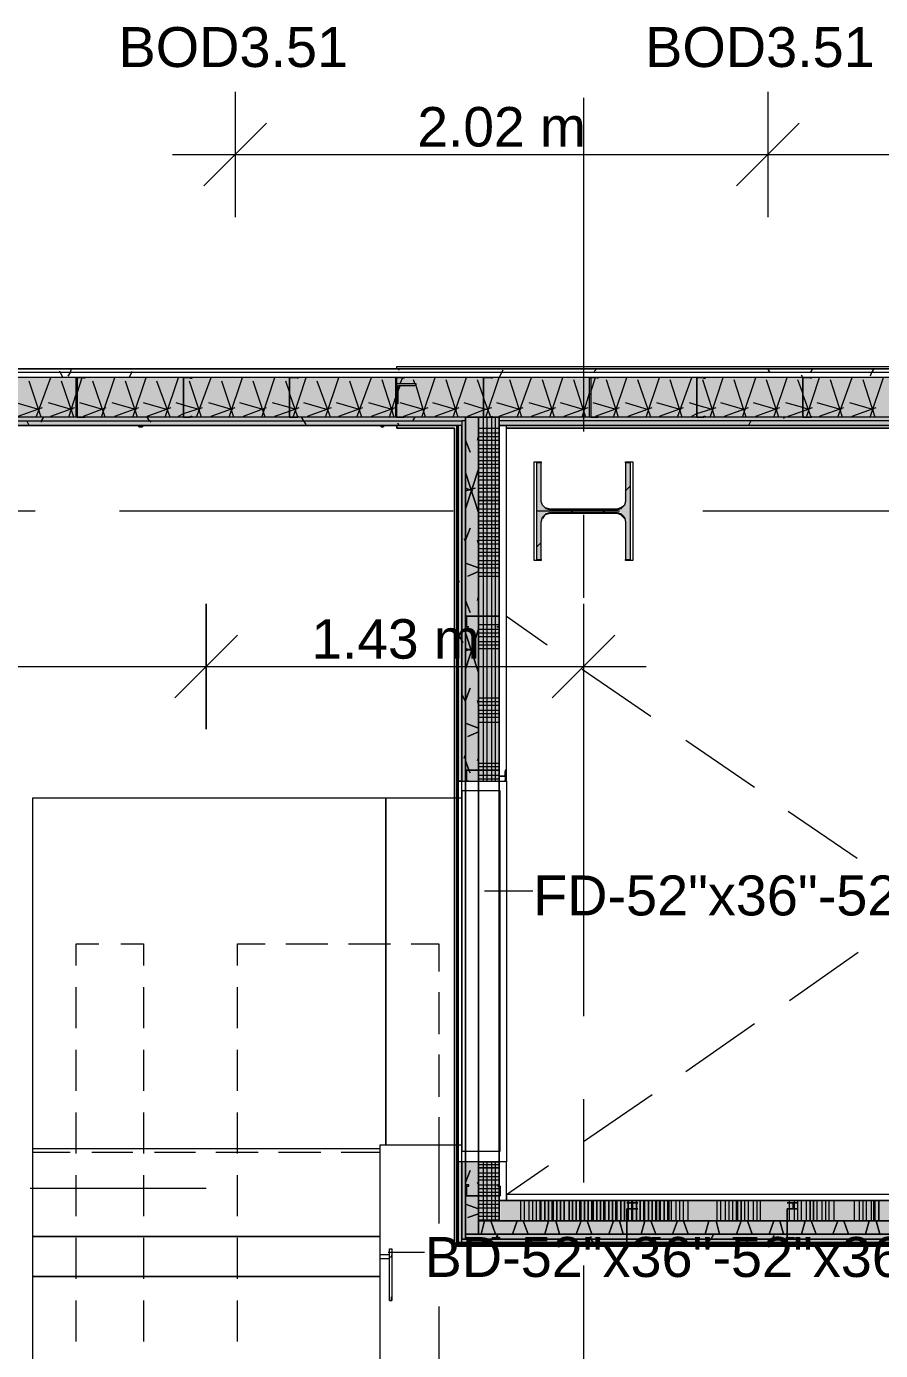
# Model space of a CAD drawing. Header units: metres. Extents: x -2 to 237, y -8 to 52.
# Drawn here: x 21.63 to 24.88, y 29.83 to 34.87 of the extents above; entities that cross this region are included whole.
import ezdxf

# ---------------------------------------------------------------- set-up
doc = ezdxf.new("R2010")
doc.units = ezdxf.units.M
doc.layers.add('HVAC - Ductos', color=5, linetype='Continuous', lineweight=0)
doc.layers.add('PDF2_Text', color=7, linetype='Continuous', lineweight=0)
doc.layers.add('PDF2_Geometry', color=7, linetype='Continuous', lineweight=0, true_color=0xaaaaaa)
doc.layers.add('PDF2_Solid Fills', color=7, linetype='Continuous', lineweight=0, true_color=0xffffff)
doc.styles.add('PDF Helvetica', font='')
doc.styles.get('PDF Helvetica').set_extended_font_data('Helvetica')

msp = doc.modelspace()

# ---------------------------------------------------------------- hatches: boundary and pattern name
at = {"layer": 'PDF2_Solid Fills', "lineweight": 0, "transparency": 33554559}
for points in [[(17.1678, 33.5364), (17.1678, 33.3851), (26.8448, 33.3851), (26.8448, 33.5364)], [(23.5932, 33.064), (23.5932, 33.2108), (23.5749, 33.2108), (23.5749, 32.8439), (23.5932, 32.8439), (23.5932, 32.9907), (23.5978, 33.009), (23.6115, 33.0228), (23.8959, 33.0228), (23.9143, 33.0044), (23.9143, 32.8439), (23.9326, 32.8439), (23.9326, 33.2108), (23.9143, 33.2108), (23.9097, 33.0548), (23.8959, 33.0411), (23.8821, 33.0365), (23.6253, 33.0319), (23.6253, 33.0365), (23.6115, 33.0411), (23.6024, 33.0502), (23.5978, 33.0502), (23.5978, 33.064)], [(25.7533, 30.3306), (26.6895, 30.3261), (26.6935, 30.3261), (26.6935, 30.404), (23.4372, 30.404), (23.4372, 30.3261), (23.4471, 30.3261), (25.7487, 30.3306)]]:
    msp.add_hatch(color=256, dxfattribs=at).paths.add_polyline_path(points)
h = msp.add_hatch(color=256, dxfattribs=at)
h.paths.add_polyline_path([(20.713, 33.3713), (20.713, 33.385), (17.3192, 33.385), (17.3192, 33.3713)])
h.paths.add_polyline_path([(23.4372, 33.3713), (26.8449, 33.3713), (26.8449, 33.385), (23.4372, 33.385)])
h.paths.add_polyline_path([(23.3043, 33.3713), (23.3043, 33.385), (20.8415, 33.385), (20.8415, 33.3713)])
h = msp.add_hatch(color=256, dxfattribs=at)
h.paths.add_polyline_path([(20.713, 33.353), (20.713, 33.3713), (17.333, 33.3713), (17.333, 33.353)])
h.paths.add_polyline_path([(23.4372, 33.3713), (23.4372, 33.353), (23.4425, 33.353), (26.3541, 33.3576), (26.8449, 33.3576), (26.8449, 33.3713)])
h.paths.add_polyline_path([(20.8552, 33.3713), (20.8552, 33.353), (23.2905, 33.353), (23.2905, 33.3713)])
h = msp.add_hatch(color=256, dxfattribs=at)
h.paths.add_polyline_path([(23.2905, 32), (23.3043, 32), (23.3043, 33.3713), (23.2905, 33.3713)])
h.paths.add_polyline_path([(23.3043, 30.5508), (23.2905, 30.5508), (23.2905, 30.2573), (23.3043, 30.2573)])
h = msp.add_hatch(color=256, dxfattribs=at)
h.paths.add_polyline_path([(23.2905, 32), (23.3043, 32), (23.3043, 33.3713), (23.2905, 33.3713)])
h.paths.add_polyline_path([(23.3043, 30.5508), (23.2905, 30.5508), (23.2905, 30.2573), (23.3043, 30.2573)])
h = msp.add_hatch(color=256, dxfattribs=at)
h.paths.add_polyline_path([(23.3547, 32), (23.3547, 33.385), (23.3089, 33.385), (23.3089, 32)])
h.paths.add_polyline_path([(23.3547, 30.5508), (23.3043, 30.5508), (23.3043, 30.2756), (23.3547, 30.2756)])
h = msp.add_hatch(color=256, dxfattribs=at)
h.paths.add_polyline_path([(23.3547, 32), (23.3547, 33.385), (23.3043, 33.385), (23.3043, 32)])
h.paths.add_polyline_path([(23.3547, 30.5508), (23.3043, 30.5508), (23.3043, 30.2756), (23.3547, 30.2756)])
h = msp.add_hatch(color=256, dxfattribs=at)
h.paths.add_polyline_path([(23.4327, 32), (23.4327, 33.385), (23.3547, 33.385), (23.3547, 32)])
h.paths.add_polyline_path([(23.4327, 30.5508), (23.3547, 30.5508), (23.3547, 30.326), (23.4327, 30.326)])
h = msp.add_hatch(color=256, dxfattribs=at)
h.paths.add_polyline_path([(23.4327, 32), (23.4327, 33.385), (23.3547, 33.385), (23.3547, 32)])
h.paths.add_polyline_path([(23.4327, 30.5508), (23.3547, 30.5508), (23.3547, 30.326), (23.4327, 30.326)])
h = msp.add_hatch(color=256, dxfattribs=at)
h.paths.add_polyline_path([(23.2767, 32), (23.2905, 32), (23.2905, 33.353), (23.2767, 33.353)])
h.paths.add_polyline_path([(23.2767, 30.2435), (23.2905, 30.2435), (23.2905, 30.5508), (23.2767, 30.5508)])
h = msp.add_hatch(color=256, dxfattribs=at)
h.paths.add_polyline_path([(23.2767, 32), (23.2905, 32), (23.2905, 33.353), (23.2767, 33.353)])
h.paths.add_polyline_path([(23.2767, 30.2435), (23.2905, 30.2435), (23.2905, 30.5508), (23.2767, 30.5508)])
h = msp.add_hatch(color=256, dxfattribs=at)
h.paths.add_polyline_path([(25.7487, 30.2756), (25.7487, 30.326), (23.3547, 30.326), (23.3547, 30.2756)])
h.paths.add_polyline_path([(26.3633, 30.326), (26.3633, 30.2756), (26.744, 30.2756), (26.744, 30.326)])
h.paths.add_polyline_path([(25.7533, 30.326), (25.7533, 30.2756), (26.3587, 30.2756), (26.3587, 30.326)])
h = msp.add_hatch(color=256, dxfattribs=at)
h.paths.add_polyline_path([(25.7487, 30.2756), (25.7487, 30.326), (23.3547, 30.326), (23.3547, 30.2756)])
h.paths.add_polyline_path([(26.3633, 30.326), (26.3633, 30.2756), (26.744, 30.2756), (26.744, 30.326)])
h.paths.add_polyline_path([(25.7533, 30.326), (25.7533, 30.2756), (26.3587, 30.2756), (26.3587, 30.326)])
h = msp.add_hatch(color=256, dxfattribs=at)
h.paths.add_polyline_path([(26.666, 30.2435), (26.666, 30.2572), (23.2905, 30.2572), (23.2905, 30.2435)])
h.paths.add_polyline_path([(26.8174, 30.2435), (26.8174, 30.2572), (26.6706, 30.2572), (26.6706, 30.2435)])
h = msp.add_hatch(color=256, dxfattribs=at)
h.paths.add_polyline_path([(25.7487, 30.2572), (25.7487, 30.2756), (23.3043, 30.2756), (23.3043, 30.2572)])
h.paths.add_polyline_path([(26.8128, 30.2572), (26.8174, 30.2756), (26.8128, 30.2756)])
h.paths.add_polyline_path([(26.6614, 30.2572), (26.6614, 30.2756), (26.3633, 30.2756), (26.3633, 30.2572)])
h.paths.add_polyline_path([(26.3541, 30.2618), (26.3587, 30.2756), (25.7533, 30.2756), (25.7533, 30.2572)])
h = msp.add_hatch(color=256, dxfattribs=at)
h.paths.add_polyline_path([(25.7487, 30.2572), (25.7487, 30.2756), (23.3043, 30.2756), (23.3043, 30.2572)])
h.paths.add_polyline_path([(26.3633, 30.2756), (26.3633, 30.2572), (26.8174, 30.2572), (26.8174, 30.2756)])
h.paths.add_polyline_path([(25.7533, 30.2756), (25.7533, 30.2572), (26.3587, 30.2572), (26.3587, 30.2756)])

# ---------------------------------------------------------------- linework, layer by layer
at = {"layer": 'HVAC - Ductos', "lineweight": 0}
for points in [[(22.4283, 34.6234), (22.4283, 34.3849), (22.4283, 34.1464)], [(24.4554, 34.6234), (24.4554, 34.3849), (24.4554, 34.1464)], [(22.5476, 34.5041), (22.4283, 34.3849), (22.3091, 34.2657)], [(24.5747, 34.5041), (24.4554, 34.3849), (24.3362, 34.2657)], [(22.1898, 34.3849), (24.4554, 34.3849), (26.8357, 34.3849), (30.4589, 34.3849), (33.6968, 34.3849)], [(23.7537, 32.6742), (23.7537, 32.4357), (23.7537, 32.1972)], [(23.8729, 32.5549), (23.7537, 32.4357), (23.6345, 32.3165)], [(19.3509, 32.4357), (22.5567, 32.4357)], [(22.0797, 32.4357), (23.9922, 32.4357)], [(23.3777, 31.5827), (23.5611, 31.5827)], [(21.8229, 31.2983), (21.8229, 31.3809), (21.91, 31.3809)], [(21.9926, 31.3809), (22.0797, 31.3809), (22.0797, 31.2983)], [(22.4375, 31.2983), (22.4375, 31.3809), (22.543, 31.3809)], [(22.6209, 31.3809), (22.7814, 31.3809)], [(22.8594, 31.3809), (23.0199, 31.3809)], [(23.0979, 31.3809), (23.2034, 31.3809), (23.2034, 31.2754)], [(21.8229, 31.0599), (21.8229, 31.2158)], [(22.0797, 31.2158), (22.0797, 31.0599)], [(22.4375, 31.0599), (22.4375, 31.2158)], [(23.2034, 31.1974), (23.2034, 31.0369)], [(21.8229, 30.8214), (21.8229, 30.9773)], [(22.0797, 30.9773), (22.0797, 30.8214)], [(22.4375, 30.8214), (22.4375, 30.9773)], [(23.2034, 30.959), (23.2034, 30.7984)], [(21.8229, 30.5828), (21.8229, 30.7388)], [(22.0797, 30.7388), (22.0797, 30.5828)], [(22.4375, 30.5828), (22.4375, 30.7388)], [(23.2034, 30.7205), (23.2034, 30.615), (23.2034, 30.3169)], [(22.9787, 30.6012), (22.9787, 30.2664), (21.6578, 30.2664), (21.6578, 30.6012)], [(21.6578, 30.5874), (21.8, 30.5874)], [(21.8826, 30.5874), (22.0385, 30.5874)], [(22.121, 30.5874), (22.277, 30.5874)], [(22.3549, 30.5874), (22.5154, 30.5874)], [(22.5934, 30.5874), (22.7539, 30.5874)], [(22.8319, 30.5874), (22.9787, 30.5874)], [(21.8229, 30.3444), (21.8229, 30.5003)], [(22.0797, 30.5003), (22.0797, 30.3444)], [(22.4375, 30.3444), (22.4375, 30.5003)], [(22.3182, 30.4499), (21.6486, 30.4499)], [(21.8229, 30.1059), (21.8229, 30.2618)], [(22.0797, 30.2618), (22.0797, 30.1059)], [(22.4375, 30.1059), (22.4375, 30.2618)], [(23.0107, 30.2068), (23.1484, 30.2068)], [(21.8229, 29.8674), (21.8229, 30.0233)], [(22.0797, 30.0233), (22.0797, 29.8674)], [(22.4375, 29.8674), (22.4375, 30.0233)], [(23.2034, 30.0004), (23.2034, 29.684)]]:
    msp.add_lwpolyline(points, dxfattribs=at)
for points in [[(22.3182, 32.1972), (22.3182, 32.4357), (22.3182, 32.6742), (22.3182, 32.4357)], [(22.4375, 32.5549), (22.3182, 32.4357), (22.199, 32.3165), (22.3182, 32.4357)], [(23.2905, 31.9633), (23.2905, 30.592), (23.4372, 30.592), (23.4372, 31.9633)], [(22.9787, 30.6012), (21.6578, 30.6012), (21.6578, 31.9358), (23.0016, 31.9358), (23.0016, 30.615), (22.9787, 30.615)], [(23.0016, 31.9358), (23.2905, 31.9358), (23.2905, 30.615), (23.0016, 30.615)], [(22.9787, 30.1151), (22.9787, 24.6712), (21.6578, 24.6712), (21.6578, 30.1151)]]:
    msp.add_lwpolyline(points, close=True, dxfattribs=at)
at = {"layer": 'PDF2_Geometry', "lineweight": 0}
for points in [[(23.7537, 34.6004), (23.7537, 33.33)], [(15.1407, 33.463), (17.1312, 33.463), (17.1312, 33.353), (17.1312, 23.5888), (17.1312, 23.3686), (26.8449, 23.3686), (26.955, 23.3686), (26.955, 23.4925), (26.8449, 23.4925), (26.8449, 23.5888), (26.8449, 30.2435), (26.8449, 31.0231), (26.8449, 31.1149), (26.8449, 33.353), (26.8449, 33.5685), (17.1312, 33.5685), (15.1407, 33.5685)], [(26.7348, 33.5685), (26.8449, 33.5685), (17.1357, 33.5685), (17.1312, 33.5685), (17.1266, 33.5777), (17.1266, 33.5685), (17.1266, 33.5777), (21.1121, 33.5777), (21.1121, 33.5685), (23.0429, 33.5685), (26.8449, 33.5685), (29.1334, 33.5685)], [(23.0429, 33.5685), (23.0429, 33.5777), (26.854, 33.5777), (26.854, 33.5685)], [(26.8449, 33.5547), (17.1495, 33.5547), (17.1495, 33.5364), (17.1495, 33.353), (17.1495, 23.5888), (17.1495, 23.4008), (17.1495, 23.387), (26.8449, 23.387), (26.8449, 23.4008), (26.8449, 23.5567), (26.6614, 23.5567), (26.8449, 23.5567), (26.8449, 23.5705), (17.3192, 23.5705), (17.3192, 23.5567), (26.6293, 23.5567), (26.6293, 23.4925), (26.6293, 23.4787), (26.6431, 23.4787), (26.6431, 23.5521)], [(26.8449, 33.5364), (17.1633, 33.5364), (17.1633, 33.385), (17.1633, 33.353), (17.1633, 23.5888), (17.1633, 23.5567), (17.1633, 23.4008), (26.8449, 23.4008), (26.8449, 23.4283), (26.8449, 23.4787), (26.8265, 23.4787), (26.8128, 23.4787), (26.8128, 23.5888), (26.8128, 23.7723), (26.8128, 24.1483), (26.8128, 24.5565), (26.8128, 24.9601), (26.8128, 27.4), (26.8128, 27.8036)], [(25.1388, 30.326), (24.5288, 30.326), (23.9189, 30.326), (23.4602, 30.326), (23.4327, 30.326), (23.3547, 30.326), (23.3547, 30.4223), (23.3547, 30.5508), (23.3043, 30.5508), (23.3043, 32), (23.3043, 33.353), (23.3043, 33.3713), (23.3043, 33.385), (23.3547, 33.385), (23.3043, 33.385), (20.8415, 33.385)], [(20.8552, 33.3713), (23.2905, 33.3713), (23.2905, 33.353), (23.2905, 32), (23.2767, 32), (23.2767, 30.5508), (23.2767, 30.2435), (23.2721, 30.2435), (23.2767, 30.2435), (23.2905, 30.2435), (23.4602, 30.2435), (26.6293, 30.2435), (26.6568, 30.2435), (26.6293, 30.2435), (23.2721, 30.2435), (23.2905, 30.2435), (23.4602, 30.2435)], [(23.3547, 30.5508), (23.3547, 32), (23.3547, 32.0413), (23.3547, 32.6283), (23.3547, 33.353), (23.3547, 33.385), (23.4327, 33.385), (23.4327, 33.3713), (23.4327, 33.353), (23.4602, 33.353), (26.6614, 33.353), (26.6798, 33.353), (26.6935, 33.353), (26.744, 33.353), (26.8219, 33.353), (26.8449, 33.353), (23.4602, 33.353)], [(26.8449, 33.385), (23.4327, 33.385), (23.3547, 33.385)], [(26.8449, 33.3713), (26.8128, 33.3713), (26.6614, 33.3713), (23.4327, 33.3713)], [(23.2905, 30.5508), (23.2767, 30.5508), (23.2767, 32), (23.2767, 33.353), (20.869, 33.353)], [(20.8736, 33.353), (23.2721, 33.353), (23.2721, 32), (23.4602, 32), (23.4602, 33.353), (26.6614, 33.353), (26.6614, 30.4269), (23.4602, 30.4269), (23.4602, 30.5508), (23.2721, 30.5508), (23.2721, 30.2435), (23.4602, 30.2435), (26.6293, 30.2435), (26.6293, 23.5888)], [(23.0429, 33.353), (21.1121, 33.353)], [(22.0751, 33.353), (21.1671, 33.353)], [(22.0614, 33.353), (22.0614, 33.3484), (22.0751, 33.3484), (22.0614, 33.3484), (22.0614, 33.353), (22.0751, 33.353), (22.0751, 33.3484)], [(22.9878, 33.353), (22.0751, 33.353)], [(22.9833, 33.353), (22.9465, 33.353)], [(22.9924, 33.3484), (22.9878, 33.3484), (22.9833, 33.353), (22.9833, 33.3484), (22.9878, 33.3484), (22.9924, 33.3484), (22.9924, 33.353), (22.9924, 33.3484), (22.9878, 33.3484), (22.9833, 33.3484), (22.9833, 33.353)], [(22.9878, 33.3484), (22.9833, 33.353)], [(22.9833, 33.353), (22.9833, 33.3484), (22.9878, 33.3484), (22.9924, 33.3484), (22.9924, 33.353)], [(22.9833, 33.353), (22.9833, 33.3484), (22.9878, 33.3484), (22.9924, 33.3484), (22.9924, 33.353)], [(22.9878, 33.3484), (22.9833, 33.353)], [(22.9878, 33.3484), (22.9833, 33.353)], [(22.9833, 33.353), (22.9878, 33.3484), (22.9924, 33.3484)], [(22.9878, 33.3484), (22.9833, 33.353)], [(22.9833, 33.353), (22.9833, 33.3484), (22.9878, 33.3484), (22.9924, 33.3484), (22.9924, 33.353)], [(22.9878, 33.3484), (22.9833, 33.353)], [(22.9833, 33.353), (22.9833, 33.3484), (22.9878, 33.3484), (22.9924, 33.3484), (22.9924, 33.353)], [(22.9833, 33.353), (22.9833, 33.3484), (22.9878, 33.3484), (22.9924, 33.3484), (22.9924, 33.353)], [(22.9878, 33.3484), (22.9833, 33.353)], [(22.9833, 33.353), (22.9878, 33.3484), (22.9924, 33.3484), (22.9924, 33.353)], [(22.9833, 33.353), (22.9833, 33.3484), (22.9878, 33.3484), (22.9924, 33.3484), (22.9924, 33.353)], [(22.9833, 33.353), (22.9833, 33.3484), (22.9878, 33.3484), (22.9924, 33.3484), (22.9924, 33.353)], [(22.9878, 33.3484), (22.9833, 33.353)], [(22.9878, 33.3484), (22.9833, 33.353)], [(22.9833, 33.353), (22.9833, 33.3484), (22.9878, 33.3484), (22.9924, 33.3484), (22.9924, 33.353)], [(22.9878, 33.3484), (22.9833, 33.353)], [(22.9924, 33.3484), (22.9878, 33.3484)], [(22.9924, 33.3484), (22.9878, 33.3484)], [(22.9924, 33.3484), (22.9878, 33.3484)], [(22.9924, 33.3484), (22.9878, 33.3484)], [(22.9924, 33.3484), (22.9878, 33.3484)], [(22.9924, 33.3484), (22.9878, 33.3484)], [(22.9924, 33.3484), (22.9878, 33.3484)], [(22.9924, 33.3484), (22.9878, 33.3484)], [(22.9924, 33.3484), (22.9878, 33.3484)], [(23.0429, 33.353), (23.2721, 33.353)], [(23.0429, 33.353), (23.0429, 33.3484)], [(23.2721, 33.353), (23.0429, 33.353)], [(23.2721, 33.353), (23.2721, 30.2389)], [(23.2721, 30.2435), (23.2721, 33.353)], [(23.2721, 33.353), (23.2721, 30.2389)], [(23.2721, 30.2435), (23.2721, 33.353)], [(23.3043, 32), (23.3547, 32), (23.3547, 30.5508), (23.4327, 30.5508), (23.4327, 32), (23.4327, 30.5508), (23.4327, 30.4223), (23.4327, 30.404), (23.4602, 30.404), (26.6614, 30.404), (26.6798, 30.404), (26.6935, 30.404), (26.6935, 30.326), (26.6935, 30.404), (26.6935, 32.7751), (26.6935, 33.1833), (26.6935, 33.353), (26.6798, 33.353)], [(23.3547, 32), (23.4327, 32), (23.4327, 33.353), (23.4602, 33.353), (26.6614, 33.353), (26.6614, 33.3484)], [(23.4372, 32), (23.4602, 32), (23.4602, 33.353), (23.4327, 33.353), (23.4327, 32), (23.4602, 32), (23.4602, 30.5508), (23.4372, 30.5508)], [(23.4602, 33.353), (26.6614, 33.353), (23.4602, 33.353)], [(23.5932, 32.8439), (23.5932, 32.8393), (23.5657, 32.8393), (23.5657, 33.2154), (23.5932, 33.2154), (23.5932, 33.2108)], [(23.9143, 33.2108), (23.9143, 33.2154), (23.9417, 33.2154), (23.9417, 32.8393), (23.9143, 32.8393), (23.9143, 32.8439)], [(23.9143, 33.1053), (23.9326, 33.1236)], [(21.667, 33.0274), (21.3505, 33.0274)], [(23.2584, 33.0274), (21.988, 33.0274)], [(23.8913, 33.0274), (23.5749, 33.0274)], [(23.5978, 33.0502), (23.6069, 33.0411), (23.6253, 33.0365), (23.8821, 33.0365), (23.8959, 33.0411), (23.9097, 33.0502)], [(23.9097, 32.9998), (23.8959, 33.0136), (23.8821, 33.0182), (23.6253, 33.0182), (23.6069, 33.0136), (23.5978, 32.9998)], [(23.7078, 33.0228), (23.717, 33.0319)], [(23.7537, 33.0136), (23.7537, 32.6971)], [(23.8271, 33.0228), (23.8409, 33.0319)], [(25.4827, 33.0274), (24.2078, 33.0274)], [(23.5749, 32.8898), (23.5932, 32.9081)], [(23.4602, 32.6283), (23.6161, 32.5183)], [(23.7492, 32.4266), (24.0106, 32.2477)], [(23.7537, 32.3806), (23.7537, 31.1057)], [(24.1436, 32.156), (24.405, 31.9771)], [(23.2721, 30.5508), (23.2721, 32)], [(25.1388, 30.2572), (24.5288, 30.2572), (23.9189, 30.2572), (23.4602, 30.2572), (23.3043, 30.2572), (23.2905, 30.2572), (23.2905, 30.5508), (23.2905, 32), (23.3043, 32), (23.3043, 30.5508), (23.3043, 30.2756), (23.3547, 30.2756), (23.4602, 30.2756), (23.9189, 30.2756), (24.5288, 30.2756), (25.1388, 30.2756)], [(23.3043, 30.5508), (23.2905, 30.5508), (23.2905, 32)], [(24.5334, 31.8854), (24.7948, 31.7065)], [(24.538, 31.1653), (24.7994, 31.3487)], [(24.1436, 30.8948), (24.405, 31.0782)], [(23.7537, 30.6287), (24.0151, 30.8076)], [(23.7537, 30.7893), (23.7537, 30.4728)], [(23.4602, 30.4269), (23.6207, 30.537)], [(26.6935, 30.404), (23.4327, 30.404), (23.4327, 30.326), (23.9189, 30.326), (24.5288, 30.326), (25.1388, 30.326)], [(26.3587, 30.326), (25.7487, 30.326), (25.1388, 30.326), (24.5288, 30.326), (23.9189, 30.326), (23.3547, 30.326), (23.3547, 30.2756), (23.9189, 30.2756), (24.5288, 30.2756), (25.1388, 30.2756), (25.7487, 30.2756)], [(23.2905, 30.2435), (23.2721, 30.2435), (26.6293, 30.2435), (26.6293, 23.5888), (26.6293, 30.2389)], [(23.2767, 30.2435), (26.8449, 30.2435), (23.2767, 30.2435)], [(26.8219, 30.2435), (23.2905, 30.2435), (23.2905, 30.2572), (23.9189, 30.2572), (24.5288, 30.2572), (25.1388, 30.2572)], [(25.1388, 30.2756), (24.5288, 30.2756), (23.9189, 30.2756), (23.3043, 30.2756), (23.3043, 30.2572), (23.9189, 30.2572), (24.5288, 30.2572), (25.1388, 30.2572)], [(23.9463, 30.2435), (23.9509, 30.2435)], [(23.7537, 30.1563), (23.7537, 28.8859)]]:
    msp.add_lwpolyline(points, dxfattribs=at)
at = {"layer": 'PDF2_Geometry', "color": 254, "lineweight": 0, "true_color": 0xeaeaea}
for points in [[(21.8046, 33.5685), (21.8, 33.5547), (21.7908, 33.541)], [(23.052, 33.5639), (23.0474, 33.5685)], [(23.4464, 33.5639), (23.4418, 33.5547), (23.4327, 33.5364)], [(23.8042, 33.5685), (23.795, 33.5593)], [(24.4646, 33.5547), (24.4554, 33.5685)], [(24.6251, 33.5685), (24.6159, 33.5547)], [(24.859, 33.5685), (24.8499, 33.5547), (24.8453, 33.541)], [(21.7725, 33.5364), (21.7633, 33.5547), (21.7587, 33.5593)], [(22.0339, 33.5593), (22.0339, 33.5547), (22.0247, 33.5364)], [(24.5885, 33.5364), (24.5839, 33.5456)], [(21.644, 33.353), (21.6349, 33.3713)], [(21.6991, 33.385), (21.6899, 33.3713), (21.6899, 33.3667)], [(22.1073, 33.3667), (22.1027, 33.3713), (22.0935, 33.385)], [(22.6989, 33.3576), (22.6897, 33.3713), (22.6805, 33.385)], [(23.052, 33.353), (23.0474, 33.3622)], [(23.1117, 33.385), (23.1025, 33.3713)], [(23.3731, 32), (23.3731, 33.385)], [(23.3869, 32), (23.3869, 32.0413), (23.3869, 32.6283), (23.3869, 33.385)], [(23.4052, 32), (23.4052, 32.0413), (23.4052, 32.6283), (23.4052, 33.385)], [(23.4189, 32), (23.4189, 32.0413), (23.4189, 32.6283), (23.4189, 33.385)], [(24.3912, 33.3713), (24.382, 33.353)], [(24.5197, 33.385), (24.5151, 33.3805)], [(23.3547, 33.3438), (23.4327, 33.3438)], [(23.3547, 33.3254), (23.4327, 33.3254)], [(23.3547, 33.3117), (23.4327, 33.3117)], [(23.3547, 33.2979), (23.4327, 33.2979)], [(23.3547, 33.2796), (23.4327, 33.2796)], [(23.3547, 33.2659), (23.4327, 33.2659)], [(23.3547, 33.2521), (23.4327, 33.2521)], [(23.3547, 33.2337), (23.4327, 33.2337)], [(23.3547, 33.2199), (23.4327, 33.2199)], [(23.3547, 33.2062), (23.4327, 33.2062)], [(23.3547, 33.1925), (23.4327, 33.1925)], [(23.3547, 33.1741), (23.4327, 33.1741)], [(23.3547, 33.1604), (23.4327, 33.1604)], [(23.3547, 33.1466), (23.4327, 33.1466)], [(23.3547, 33.1282), (23.4327, 33.1282)], [(23.3547, 33.1145), (23.4327, 33.1145)], [(23.3547, 33.1007), (23.4327, 33.1007)], [(23.3547, 33.0824), (23.4327, 33.0824)], [(23.3547, 33.0548), (23.4327, 33.0548)], [(23.3547, 33.0365), (23.4327, 33.0365)], [(23.3547, 33.0228), (23.4327, 33.0228)], [(23.3547, 33.009), (23.4327, 33.009)], [(23.3547, 32.9907), (23.4327, 32.9907)], [(23.3547, 32.9769), (23.4327, 32.9769)], [(23.3547, 32.9631), (23.4327, 32.9631)], [(23.3547, 32.9448), (23.4327, 32.9448)], [(23.3547, 32.931), (23.4327, 32.931)], [(23.3547, 32.9173), (23.4327, 32.9173)], [(23.3547, 32.9035), (23.4327, 32.9035)], [(23.3547, 32.8852), (23.4327, 32.8852)], [(23.3547, 32.8714), (23.4327, 32.8714)], [(23.3547, 32.8577), (23.4327, 32.8577)], [(23.3547, 32.8393), (23.4327, 32.8393)], [(23.3547, 32.8255), (23.4327, 32.8255)], [(23.3547, 32.8118), (23.4327, 32.8118)], [(23.3547, 32.7934), (23.4327, 32.7934)], [(23.3547, 32.7797), (23.4327, 32.7797)], [(23.3547, 32.5963), (23.4327, 32.5963)], [(23.3547, 32.5779), (23.4327, 32.5779)], [(23.3547, 32.5641), (23.4327, 32.5641)], [(23.3547, 32.5503), (23.4327, 32.5503)], [(23.3547, 32.532), (23.4327, 32.532)], [(23.3547, 32.5183), (23.4327, 32.5183)], [(23.3547, 32.5045), (23.4327, 32.5045)], [(23.3547, 32.3165), (23.4327, 32.3165)], [(23.3547, 32.3027), (23.4327, 32.3027)], [(23.3547, 32.2889), (23.4327, 32.2889)], [(23.3547, 32.2706), (23.4327, 32.2706)], [(23.3547, 32.2569), (23.4327, 32.2569)], [(23.3547, 32.2431), (23.4327, 32.2431)], [(23.3547, 32.2247), (23.4327, 32.2247)], [(23.3547, 32.0688), (23.4327, 32.0688)], [(23.3547, 32.0551), (23.4327, 32.0551)], [(23.3547, 32.0229), (23.4327, 32.0229)], [(23.3547, 32.0092), (23.4327, 32.0092)], [(23.3547, 30.5416), (23.4327, 30.5416)], [(23.3731, 30.326), (23.3731, 30.5508)], [(23.3869, 30.326), (23.3869, 30.4223), (23.3869, 30.5508)], [(23.4052, 30.326), (23.4052, 30.4223), (23.4052, 30.5508)], [(23.4189, 30.326), (23.4189, 30.4223), (23.4189, 30.5508)], [(23.3547, 30.5095), (23.4327, 30.5095)], [(23.3547, 30.4957), (23.4327, 30.4957)], [(23.3547, 30.482), (23.4327, 30.482)], [(23.3547, 30.4636), (23.4327, 30.4636)], [(23.3547, 30.4499), (23.4327, 30.4499)], [(23.3547, 30.4361), (23.4327, 30.4361)], [(23.3547, 30.4223), (23.4327, 30.4223)], [(23.3547, 30.404), (23.4327, 30.404)], [(23.3547, 30.3903), (23.4327, 30.3903)], [(23.5152, 30.326), (23.5152, 30.404)], [(23.529, 30.326), (23.529, 30.404)], [(23.5473, 30.326), (23.5473, 30.404)], [(23.5611, 30.326), (23.5611, 30.404)], [(23.5749, 30.326), (23.5749, 30.404)], [(23.5886, 30.326), (23.5886, 30.404)], [(23.5932, 30.326), (23.5932, 30.404)], [(23.6345, 30.326), (23.6345, 30.404)], [(23.6391, 30.326), (23.6391, 30.404)], [(23.74, 30.326), (23.74, 30.404)], [(23.7446, 30.326), (23.7446, 30.404)], [(23.7858, 30.326), (23.7858, 30.404)], [(23.8317, 30.326), (23.8317, 30.404)], [(23.8363, 30.326), (23.8363, 30.404)], [(23.8638, 30.326), (23.8638, 30.404)], [(23.8775, 30.326), (23.8775, 30.404)], [(23.8821, 30.326), (23.8821, 30.404)], [(23.9372, 30.326), (23.9372, 30.3719), (23.9372, 30.404)], [(23.9417, 30.326), (23.9417, 30.3719), (23.9417, 30.404)], [(23.983, 30.326), (23.983, 30.404)], [(23.9876, 30.326), (23.9876, 30.404)], [(24.0289, 30.326), (24.0289, 30.404)], [(24.0335, 30.326), (24.0335, 30.404)], [(24.0427, 30.326), (24.0427, 30.404)], [(24.0472, 30.326), (24.0472, 30.404)], [(24.0748, 30.326), (24.0748, 30.404)], [(24.0794, 30.326), (24.0794, 30.404)], [(24.0886, 30.326), (24.0886, 30.404)], [(24.1069, 30.326), (24.1069, 30.404)], [(24.1206, 30.326), (24.1206, 30.404)], [(24.1344, 30.326), (24.1344, 30.404)], [(24.1527, 30.326), (24.1527, 30.404)], [(24.2628, 30.326), (24.2628, 30.404)], [(24.2766, 30.326), (24.2766, 30.404)], [(24.2949, 30.326), (24.2949, 30.404)], [(24.3087, 30.326), (24.3087, 30.404)], [(24.3224, 30.326), (24.3224, 30.404)], [(24.3362, 30.326), (24.3362, 30.404)], [(24.3408, 30.326), (24.3408, 30.404)], [(24.3683, 30.326), (24.3683, 30.404)], [(24.382, 30.326), (24.382, 30.404)], [(24.4004, 30.326), (24.4004, 30.404)], [(24.4142, 30.326), (24.4142, 30.404)], [(24.4279, 30.326), (24.4279, 30.404)], [(24.538, 30.326), (24.538, 30.3948), (24.538, 30.404)], [(24.5563, 30.326), (24.5563, 30.3719), (24.5563, 30.404)], [(24.5701, 30.326), (24.5701, 30.404)], [(24.5839, 30.326), (24.5839, 30.404)], [(24.6022, 30.326), (24.6022, 30.404)], [(24.6435, 30.326), (24.6435, 30.404)], [(24.6618, 30.326), (24.6618, 30.404)], [(24.6756, 30.326), (24.6756, 30.404)], [(24.6893, 30.326), (24.6893, 30.404)], [(24.7076, 30.326), (24.7076, 30.404)], [(24.7856, 30.326), (24.7856, 30.404)], [(24.8039, 30.326), (24.8039, 30.404)], [(24.8177, 30.326), (24.8177, 30.404)], [(24.8315, 30.326), (24.8315, 30.404)], [(24.8499, 30.326), (24.8499, 30.404)], [(24.859, 30.326), (24.859, 30.404)], [(24.8636, 30.326), (24.8636, 30.404)], [(23.3547, 30.3765), (23.4327, 30.3765)], [(23.3547, 30.3581), (23.4327, 30.3581)], [(23.3547, 30.3444), (23.4327, 30.3444)], [(23.3547, 30.3306), (23.4327, 30.3306)]]:
    msp.add_lwpolyline(points, dxfattribs=at)
at = {"layer": 'PDF2_Geometry', "color": 254, "lineweight": 0, "true_color": 0xd2d2d2}
for points in [[(21.6899, 33.385), (21.644, 33.5227)], [(21.6715, 33.385), (21.7266, 33.5364)], [(21.8137, 33.385), (21.7679, 33.5227)], [(21.8229, 33.5319), (21.8275, 33.5364)], [(21.8275, 33.4768), (21.8458, 33.5364)], [(21.933, 33.385), (21.8871, 33.5227)], [(21.9192, 33.385), (21.9697, 33.5364)], [(22.0568, 33.385), (22.011, 33.5227)], [(22.0385, 33.385), (22.0889, 33.5364)], [(22.1806, 33.385), (22.1302, 33.5227)], [(22.1623, 33.385), (22.2128, 33.5364)], [(22.2999, 33.385), (22.254, 33.5227)], [(22.2816, 33.385), (22.3365, 33.5364)], [(22.4237, 33.385), (22.3779, 33.5227)], [(22.4054, 33.385), (22.4558, 33.5364)], [(22.543, 33.385), (22.4971, 33.5227)], [(22.5292, 33.385), (22.5796, 33.5364)], [(22.6347, 33.4813), (22.6209, 33.5227)], [(22.6485, 33.385), (22.6989, 33.5364)], [(22.7906, 33.385), (22.7402, 33.5227)], [(22.7722, 33.385), (22.8227, 33.5364)], [(22.9099, 33.385), (22.864, 33.5227)], [(22.8915, 33.385), (22.9465, 33.5364)], [(23.0337, 33.385), (22.9878, 33.5273)], [(23.0566, 33.5135), (23.0658, 33.5364)], [(23.1117, 33.5135), (23.1071, 33.5273)], [(23.1392, 33.385), (23.1896, 33.5364)], [(23.2767, 33.385), (23.2309, 33.5273)], [(23.2584, 33.385), (23.3089, 33.5364)], [(23.3731, 33.463), (23.3501, 33.5273)], [(23.3823, 33.385), (23.4327, 33.5364)], [(23.5198, 33.385), (23.474, 33.5273)], [(23.5015, 33.385), (23.5565, 33.5364)], [(23.6437, 33.385), (23.5978, 33.5273)], [(23.6253, 33.385), (23.6758, 33.5364)], [(23.7629, 33.385), (23.717, 33.5273)], [(23.7812, 33.4813), (23.7996, 33.5364)], [(23.8867, 33.385), (23.8409, 33.5273)], [(23.8684, 33.385), (23.9189, 33.5364)], [(24.0106, 33.385), (23.9601, 33.5273)], [(23.9922, 33.385), (24.0427, 33.5364)], [(24.1298, 33.385), (24.084, 33.5273)], [(24.1114, 33.385), (24.1665, 33.5364)], [(24.2536, 33.385), (24.2078, 33.5273)], [(24.2353, 33.385), (24.2857, 33.5364)], [(24.3728, 33.385), (24.327, 33.5273)], [(24.3591, 33.385), (24.4096, 33.5364)], [(24.4967, 33.385), (24.4508, 33.5273)], [(24.4784, 33.385), (24.5288, 33.5364)], [(24.5885, 33.4768), (24.5701, 33.5273)], [(24.6022, 33.385), (24.6526, 33.5364)], [(24.7398, 33.385), (24.6939, 33.5273)], [(24.7214, 33.385), (24.7765, 33.5364)], [(24.8636, 33.385), (24.8177, 33.5273)], [(24.8453, 33.385), (24.8957, 33.5364)], [(21.7954, 33.385), (21.8229, 33.4722)], [(22.6668, 33.385), (22.6347, 33.4768)], [(22.6347, 33.4585), (22.6347, 33.463)], [(23.0474, 33.4813), (23.0566, 33.5043)], [(23.1529, 33.385), (23.1162, 33.5089)], [(23.7492, 33.385), (23.7766, 33.4768)], [(23.7766, 33.4722), (23.7812, 33.4768)], [(24.6205, 33.385), (24.5885, 33.4722)], [(21.6853, 33.4126), (21.5936, 33.4402)], [(21.6028, 33.3896), (21.6945, 33.4218)], [(21.8091, 33.4126), (21.7174, 33.4402)], [(21.7266, 33.3896), (21.8183, 33.4218)], [(21.9284, 33.4126), (21.8367, 33.4402)], [(21.8504, 33.3896), (21.9376, 33.4218)], [(22.0522, 33.4126), (21.9605, 33.4402)], [(21.9697, 33.3896), (22.0614, 33.4218)], [(22.1714, 33.4126), (22.0797, 33.4402)], [(22.0935, 33.3896), (22.1852, 33.4218)], [(22.2953, 33.4126), (22.2311, 33.431), (22.2036, 33.4402)], [(22.2128, 33.3896), (22.2311, 33.3988), (22.3045, 33.4218)], [(22.4191, 33.4126), (22.3274, 33.4402)], [(22.3365, 33.3896), (22.4283, 33.4218)], [(22.5384, 33.4126), (22.4466, 33.4402)], [(22.4604, 33.3896), (22.5476, 33.4218)], [(22.6622, 33.4126), (22.6347, 33.4218), (22.5705, 33.4402)], [(22.5796, 33.3896), (22.6347, 33.408), (22.6713, 33.4218)], [(22.7814, 33.4126), (22.6897, 33.4402)], [(22.7035, 33.3896), (22.7952, 33.4218)], [(22.9053, 33.4126), (22.8136, 33.4402)], [(22.8227, 33.3896), (22.9144, 33.4218)], [(23.0291, 33.4126), (22.9374, 33.4402)], [(22.9465, 33.3896), (23.0383, 33.4218)], [(23.0153, 33.385), (23.0383, 33.4585)], [(23.1484, 33.4126), (23.0566, 33.4402)], [(23.0704, 33.3896), (23.1621, 33.4218)], [(23.2721, 33.4126), (23.1804, 33.4402)], [(23.1896, 33.3896), (23.2813, 33.4218)], [(23.3914, 33.4126), (23.3731, 33.4172), (23.2997, 33.4402)], [(23.3135, 33.3896), (23.3731, 33.4126), (23.4052, 33.4218)], [(23.4006, 33.385), (23.3731, 33.4585)], [(23.5152, 33.4126), (23.4235, 33.4402)], [(23.4327, 33.3896), (23.5244, 33.4218)], [(23.6391, 33.4126), (23.5473, 33.4402)], [(23.5565, 33.3896), (23.6483, 33.4218)], [(23.7583, 33.4126), (23.6666, 33.4402)], [(23.6803, 33.3896), (23.772, 33.4218)], [(23.8821, 33.4126), (23.7904, 33.4402)], [(23.7996, 33.3896), (23.8913, 33.4218)], [(24.0014, 33.4126), (23.9143, 33.4402)], [(23.9234, 33.3896), (24.0151, 33.4218)], [(24.1252, 33.4126), (24.0335, 33.4402)], [(24.0427, 33.3896), (24.1344, 33.4218)], [(24.2491, 33.4126), (24.1848, 33.431), (24.1573, 33.4402)], [(24.1665, 33.3896), (24.1848, 33.3988), (24.2582, 33.4218)], [(24.3683, 33.4126), (24.2766, 33.4402)], [(24.2903, 33.3896), (24.382, 33.4218)], [(24.4921, 33.4126), (24.4004, 33.4402)], [(24.4096, 33.3896), (24.5013, 33.4218)], [(24.6114, 33.4126), (24.5885, 33.4218), (24.5242, 33.4402)], [(24.5334, 33.3896), (24.5885, 33.408), (24.6251, 33.4218)], [(24.7352, 33.4126), (24.6435, 33.4402)], [(24.6526, 33.3896), (24.7444, 33.4218)], [(24.859, 33.4126), (24.7673, 33.4402)], [(24.7765, 33.3896), (24.8682, 33.4218)], [(24.5885, 33.3988), (24.5885, 33.4034)]]:
    msp.add_lwpolyline(points, dxfattribs=at)
at = {"layer": 'PDF2_Geometry', "lineweight": 0}
for points in [[(21.8275, 33.385), (21.8229, 33.3896), (21.8229, 33.5364), (21.8275, 33.5364), (21.855, 33.5364), (21.855, 33.5319), (21.855, 33.5364), (21.8275, 33.5364), (21.8275, 33.3896), (21.8275, 33.385), (21.855, 33.385)], [(22.2311, 33.385), (22.2311, 33.3896), (22.2311, 33.5364), (22.2632, 33.5364), (22.2632, 33.5319), (22.2586, 33.5319), (22.2586, 33.5364), (22.2311, 33.5364), (22.2311, 33.3896), (22.2311, 33.385), (22.2586, 33.385), (22.2586, 33.3896), (22.2632, 33.3896), (22.2632, 33.385)], [(22.6393, 33.385), (22.6347, 33.385), (22.6347, 33.3896), (22.6347, 33.5364), (22.6393, 33.5364), (22.6668, 33.5364), (22.6668, 33.5319), (22.6668, 33.5364), (22.6393, 33.5364), (22.6347, 33.5364), (22.6347, 33.3896), (22.6347, 33.385), (22.6393, 33.385), (22.6668, 33.385)], [(23.0704, 33.5364), (23.0429, 33.5364), (23.0383, 33.5364), (23.0383, 33.3896), (23.0429, 33.385), (23.0704, 33.385), (23.0704, 33.3896), (23.0704, 33.385), (23.0429, 33.385), (23.0429, 33.3896), (23.0429, 33.5364), (23.0704, 33.5364), (23.0704, 33.5319)], [(23.1162, 33.5135), (23.1162, 33.5089), (23.1117, 33.5043), (23.0474, 33.5043), (23.0474, 33.4402), (23.0474, 33.4356), (23.0429, 33.4356), (23.0429, 33.5135)], [(23.3731, 33.385), (23.3731, 33.3896), (23.3731, 33.5364), (23.4052, 33.5364), (23.4052, 33.5319), (23.4052, 33.5364), (23.3731, 33.5364), (23.3731, 33.3896), (23.3731, 33.385), (23.4052, 33.385)], [(23.7812, 33.385), (23.7766, 33.385), (23.7766, 33.3896), (23.7766, 33.5364), (23.7812, 33.5364), (23.8088, 33.5364), (23.8088, 33.5319), (23.8088, 33.5364), (23.7812, 33.5364), (23.7812, 33.3896), (23.7812, 33.385), (23.8088, 33.385)], [(24.1848, 33.385), (24.1848, 33.3896), (24.1848, 33.5364), (24.2169, 33.5364), (24.2169, 33.5319), (24.2124, 33.5319), (24.2124, 33.5364), (24.1848, 33.5364), (24.1848, 33.3896), (24.1848, 33.385), (24.2124, 33.385), (24.2124, 33.3896), (24.2169, 33.3896), (24.2169, 33.385)], [(24.5885, 33.385), (24.5885, 33.3896), (24.5885, 33.5364), (24.6205, 33.5364), (24.6205, 33.5319), (24.6205, 33.5364), (24.5885, 33.5364), (24.5885, 33.3896), (24.5885, 33.385), (24.6205, 33.385)], [(21.855, 33.3896), (21.855, 33.385)], [(22.6668, 33.3896), (22.6668, 33.385)], [(23.3043, 33.3713), (23.2905, 33.3713), (23.2905, 32), (23.3043, 32)], [(23.3547, 33.385), (23.3043, 33.385), (23.3043, 32), (23.3547, 32), (23.3547, 32.0413), (23.3547, 32.6283)], [(23.4327, 33.385), (23.3547, 33.385), (23.3547, 32.6283), (23.3547, 32.0413), (23.3547, 32), (23.4327, 32)], [(23.4052, 33.3896), (23.4052, 33.385)], [(23.8088, 33.3896), (23.8088, 33.385)], [(24.6205, 33.3896), (24.6205, 33.385)], [(22.1394, 33.353), (22.1348, 33.353), (22.1302, 33.353), (22.1256, 33.353), (22.121, 33.353), (22.1165, 33.353), (22.1119, 33.353), (22.1165, 33.353), (22.121, 33.353), (22.1256, 33.353), (22.1302, 33.353), (22.1348, 33.353)], [(22.9878, 33.3484), (22.9833, 33.353), (22.9833, 33.3484), (22.9878, 33.3484), (22.9924, 33.3484), (22.9924, 33.353), (22.9924, 33.3484), (22.9878, 33.3484), (22.9833, 33.3484), (22.9833, 33.353), (22.9878, 33.3484), (22.9924, 33.3484)], [(22.9878, 33.3484), (22.9924, 33.3484), (22.9878, 33.3484), (22.9833, 33.353), (22.9878, 33.3484), (22.9924, 33.3484), (22.9878, 33.3484), (22.9833, 33.353), (22.9833, 33.3484), (22.9878, 33.3484), (22.9924, 33.3484), (22.9924, 33.353), (22.9924, 33.3484), (22.9878, 33.3484), (22.9833, 33.3484), (22.9833, 33.353), (22.9833, 33.3484), (22.9878, 33.3484), (22.9924, 33.3484), (22.9924, 33.353), (22.9924, 33.3484), (22.9878, 33.3484), (22.9833, 33.3484), (22.9833, 33.353)], [(22.9878, 33.3484), (22.9924, 33.3484), (22.9878, 33.3484), (22.9833, 33.353)], [(23.0429, 33.353), (23.2721, 33.353)], [(23.0429, 33.3438), (23.0429, 33.3484), (23.0429, 33.3438), (23.263, 33.3438)], [(23.263, 30.2297), (23.263, 33.3438), (23.263, 30.2343), (26.6156, 30.2343), (23.263, 30.2343), (23.263, 33.3438), (23.263, 30.2297), (23.263, 30.2343), (23.2676, 30.2343), (23.2721, 30.2389), (23.2721, 30.2435), (23.2721, 30.2389), (23.2676, 30.2343), (23.263, 30.2343)], [(23.2721, 33.353), (23.2721, 30.2389), (23.2721, 33.353), (23.2721, 30.2435)], [(23.2721, 33.353), (23.2721, 32), (23.2767, 32), (23.2767, 33.353)], [(23.2905, 33.353), (23.2767, 33.353), (23.2767, 32), (23.2905, 32)], [(23.4602, 33.3438), (26.6614, 33.3438)], [(23.9326, 32.8439), (23.9326, 33.2108), (23.9143, 33.2108), (23.9143, 33.064), (23.9097, 33.0502), (23.8959, 33.0365), (23.8821, 33.0319), (23.6253, 33.0319), (23.6115, 33.0365), (23.5978, 33.0502), (23.5932, 33.064), (23.5932, 33.2108), (23.5749, 33.2108), (23.5749, 32.8439), (23.5932, 32.8439), (23.5932, 32.9861), (23.5978, 33.0044), (23.6115, 33.0182), (23.6253, 33.0228), (23.8821, 33.0228), (23.8959, 33.0182), (23.9097, 33.0044), (23.9143, 32.9861), (23.9143, 32.8439)], [(23.4327, 32.5871), (23.4235, 32.5871), (23.4327, 32.5871), (23.4327, 32.6283), (23.3089, 32.6283), (23.3089, 32.5871), (23.3181, 32.5871), (23.3089, 32.5871), (23.3089, 32.6283), (23.4327, 32.6283)], [(23.4602, 30.5508), (23.2721, 30.5508), (23.2721, 32), (23.4602, 32)], [(23.4327, 32), (23.4327, 32.0184), (23.4556, 32.0184), (23.4556, 32.0229), (23.4556, 32.0367), (23.4556, 32), (23.4556, 32.0046), (23.4556, 32), (23.4602, 32), (23.4602, 32.0413), (23.4556, 32.0413), (23.4556, 32.0229), (23.4556, 32.0184), (23.4327, 32.0184), (23.4327, 32.0413), (23.3089, 32.0413), (23.3089, 32), (23.3181, 32), (23.3089, 32), (23.3089, 32.0413), (23.4327, 32.0413)], [(23.2721, 30.2435), (23.2767, 30.2435), (23.2767, 30.5508), (23.2721, 30.5508)], [(23.2767, 30.2435), (23.2905, 30.2435), (23.2905, 30.5508), (23.2767, 30.5508)], [(23.2905, 30.2572), (23.3043, 30.2572), (23.3043, 30.5508), (23.2905, 30.5508)], [(23.3043, 30.2756), (23.3547, 30.2756), (23.3547, 30.4223), (23.3547, 30.5508), (23.3043, 30.5508)], [(23.3547, 30.326), (23.4327, 30.326), (23.4327, 30.4223), (23.4327, 30.5508), (23.3547, 30.5508), (23.3547, 30.4223)], [(23.4602, 30.404), (23.4602, 30.5508), (23.4327, 30.5508), (23.4327, 30.4223), (23.4327, 30.404)], [(23.3089, 30.459), (23.3181, 30.459), (23.3181, 30.4636), (23.3089, 30.4636), (23.3089, 30.459), (23.3089, 30.4223), (23.4327, 30.4223), (23.4372, 30.4223), (23.4372, 30.459), (23.4327, 30.4636), (23.4281, 30.4636), (23.4281, 30.459), (23.4327, 30.459), (23.4372, 30.459), (23.4372, 30.4223), (23.4327, 30.4223), (23.3089, 30.4223)], [(23.4602, 30.4269), (23.4602, 30.404), (26.6614, 30.404), (26.6614, 30.4269)], [(23.9601, 30.3719), (23.9417, 30.3719), (23.9417, 30.3948), (23.9372, 30.3948), (23.9234, 30.3948), (23.9189, 30.3948), (23.9234, 30.3948), (23.9601, 30.3948), (23.9555, 30.3948), (23.9601, 30.3948), (23.9189, 30.3948), (23.9372, 30.3948), (23.9372, 30.3719), (23.9189, 30.3719), (23.9189, 30.2435), (23.9601, 30.2435), (23.9601, 30.2526), (23.9601, 30.248), (23.9601, 30.2435), (23.9189, 30.2435), (23.9189, 30.3719)], [(24.5701, 30.3719), (24.5517, 30.3719), (24.5517, 30.3948), (24.5471, 30.3948), (24.5334, 30.3948), (24.5701, 30.3948), (24.5655, 30.3948), (24.5701, 30.3948), (24.5288, 30.3948), (24.5471, 30.3948), (24.5517, 30.3948), (24.5517, 30.3719), (24.5288, 30.3719), (24.5288, 30.2435), (24.5701, 30.2435), (24.5701, 30.2526), (24.5701, 30.248), (24.5701, 30.2435), (24.5288, 30.2435), (24.5288, 30.3719)], [(26.5651, 30.2435), (23.2721, 30.2435), (23.2721, 30.2389), (23.2676, 30.2343), (23.263, 30.2343), (23.263, 30.2297), (26.6202, 30.2297), (23.263, 30.2297), (23.263, 30.2343), (23.2676, 30.2343), (23.2721, 30.2389), (23.2721, 30.2435)], [(23.2721, 30.2389), (26.6293, 30.2389)], [(23.2721, 30.2389), (26.6293, 30.2389)]]:
    msp.add_lwpolyline(points, close=True, dxfattribs=at)
at = {"layer": 'PDF2_Geometry', "color": 254, "lineweight": 0, "true_color": 0xdddddd}
for points in [[(23.3547, 33.3117), (23.3501, 33.2979)], [(23.3043, 33.2979), (23.3226, 33.2521)], [(23.3547, 33.1879), (23.3043, 33.0365)], [(23.3043, 33.1741), (23.3547, 33.0228)], [(23.3043, 33.1145), (23.3318, 33.1053)], [(23.341, 33.1145), (23.3043, 33.1053)], [(23.3226, 32.9631), (23.3043, 32.9173)], [(23.3501, 32.9173), (23.3547, 32.9035)], [(23.3043, 32.8301), (23.3547, 32.8118)], [(23.3547, 32.798), (23.3135, 32.7797)], [(23.3043, 32.688), (23.3226, 32.6421)], [(23.3547, 32.7017), (23.3501, 32.688)], [(23.3547, 32.5779), (23.3043, 32.4266)], [(23.3043, 32.5641), (23.3547, 32.4128)], [(23.341, 32.5091), (23.3043, 32.4954)], [(23.3043, 32.5045), (23.3318, 32.4954)], [(23.3226, 32.3532), (23.3043, 32.3073)], [(23.3501, 32.3073), (23.3547, 32.2935)], [(23.3043, 32.2202), (23.3547, 32.2018)], [(23.3547, 32.188), (23.3135, 32.1697)], [(23.3043, 32.078), (23.3181, 32.0413), (23.3226, 32.0321), (23.3181, 32.0413)], [(23.3547, 32.0872), (23.3501, 32.078)], [(23.3226, 30.5187), (23.3043, 30.4728)], [(23.3501, 30.4728), (23.3547, 30.4636)], [(23.3043, 30.3903), (23.3547, 30.3719)], [(23.3547, 30.3535), (23.3135, 30.3398)], [(23.3777, 30.326), (23.3639, 30.2756)], [(23.4006, 30.326), (23.4189, 30.2756)], [(23.5015, 30.326), (23.4832, 30.2756)], [(23.5244, 30.326), (23.5428, 30.2756)], [(23.6207, 30.326), (23.6069, 30.2756)], [(23.6483, 30.326), (23.662, 30.2756)], [(23.7446, 30.326), (23.7262, 30.2756)], [(23.7675, 30.326), (23.7858, 30.2756)], [(23.8684, 30.326), (23.85, 30.2756)], [(23.8913, 30.326), (23.9051, 30.2756)], [(23.9876, 30.326), (23.9739, 30.2756)], [(24.0106, 30.326), (24.0289, 30.2756)], [(24.1114, 30.326), (24.0931, 30.2756)], [(24.1344, 30.326), (24.1527, 30.2756)], [(24.2307, 30.326), (24.2169, 30.2756)], [(24.2582, 30.326), (24.272, 30.2756)], [(24.3545, 30.326), (24.3362, 30.2756)], [(24.3774, 30.326), (24.3958, 30.2756)], [(24.4784, 30.326), (24.46, 30.2756)], [(24.5013, 30.326), (24.5151, 30.2756)], [(24.5976, 30.326), (24.5839, 30.2756)], [(24.6205, 30.326), (24.6389, 30.2756)], [(24.7214, 30.326), (24.7031, 30.2756)], [(24.7444, 30.326), (24.7628, 30.2756)], [(24.8407, 30.326), (24.8269, 30.2756)], [(24.8682, 30.326), (24.8819, 30.2756)]]:
    msp.add_lwpolyline(points, close=True, dxfattribs=at)
at = {"layer": 'PDF2_Geometry', "color": 254, "lineweight": 0, "true_color": 0xeaeaea}
for points in [[(23.4327, 33.0686), (23.3547, 33.0686)], [(23.3043, 32.9081), (23.3043, 32.9127), (23.2997, 32.9219), (23.3043, 32.9127)], [(23.2767, 32.766), (23.2813, 32.7568)], [(23.2767, 32.5595), (23.2905, 32.5366), (23.2951, 32.5274), (23.2905, 32.5366)], [(23.2905, 32.3303), (23.3043, 32.3027)], [(23.2997, 32.0872), (23.3043, 32.1009)], [(23.2767, 30.5278), (23.2767, 30.5232)], [(23.4327, 30.5278), (23.3547, 30.5278)], [(23.6069, 30.404), (23.6069, 30.326)], [(23.6207, 30.404), (23.6207, 30.326)], [(23.6529, 30.404), (23.6529, 30.326)], [(23.6666, 30.404), (23.6666, 30.326)], [(23.6803, 30.404), (23.6803, 30.326)], [(23.6987, 30.404), (23.6987, 30.326)], [(23.7124, 30.404), (23.7124, 30.326)], [(23.7262, 30.404), (23.7262, 30.326)], [(23.7583, 30.404), (23.7583, 30.326)], [(23.772, 30.404), (23.772, 30.326)], [(23.7904, 30.404), (23.7904, 30.326)], [(23.8042, 30.404), (23.8042, 30.326)], [(23.818, 30.404), (23.818, 30.326)], [(23.85, 30.404), (23.85, 30.326)], [(23.8638, 30.404), (23.8638, 30.326)], [(23.8959, 30.404), (23.8959, 30.326)], [(23.9097, 30.404), (23.9097, 30.326)], [(23.9234, 30.404), (23.9234, 30.3948), (23.9234, 30.326), (23.9234, 30.3948)], [(23.9555, 30.404), (23.9555, 30.3948), (23.9555, 30.326), (23.9555, 30.3948)], [(23.9693, 30.404), (23.9693, 30.326)], [(24.0014, 30.404), (24.0014, 30.326)], [(24.0151, 30.404), (24.0151, 30.326)], [(24.061, 30.404), (24.061, 30.326)], [(24.3545, 30.404), (24.3545, 30.326)], [(24.6159, 30.404), (24.6159, 30.326)], [(24.6297, 30.404), (24.6297, 30.326)], [(24.8773, 30.404), (24.8773, 30.326)], [(23.4372, 30.2618), (23.4052, 30.2618)], [(23.4144, 30.2572), (23.4189, 30.2572), (23.4281, 30.2756), (23.4189, 30.2572)], [(23.4235, 30.2756), (23.4281, 30.2618)], [(23.5519, 30.2526), (23.5565, 30.2435)], [(23.7812, 30.2572), (23.7904, 30.2435), (23.7812, 30.2572), (23.7812, 30.2664)], [(24.0472, 30.2618), (24.0151, 30.2618)], [(24.2353, 30.2526), (24.2399, 30.2572), (24.2491, 30.2756), (24.2399, 30.2572)], [(24.3545, 30.2618), (24.3224, 30.2618)], [(24.3728, 30.2572), (24.3774, 30.2435)], [(24.4646, 30.2435), (24.4738, 30.2572), (24.4784, 30.271), (24.4738, 30.2572)], [(24.5563, 30.2618), (24.5288, 30.2618), (24.5242, 30.2618), (24.5288, 30.2618)]]:
    msp.add_lwpolyline(points, close=True, dxfattribs=at)
at = {"layer": 'PDF2_Geometry', "color": 1, "lineweight": 0}
for points in [[(22.9787, 30.2664), (22.9787, 30.1151), (21.6578, 30.1151), (21.6578, 30.2664)], [(23.0245, 30.1884), (23.0245, 30.193), (23.0245, 30.1976), (23.0245, 30.193)]]:
    msp.add_lwpolyline(points, close=True, dxfattribs=at)
for points in [[(23.0153, 30.0371), (23.0153, 30.0325), (23.0153, 30.0279), (23.0153, 30.0233), (23.0153, 30.0279), (23.0153, 30.0325), (23.0153, 30.0371), (23.0153, 30.1884), (23.0153, 30.2206), (23.0245, 30.2206), (23.0245, 30.1884), (23.0153, 30.1884), (23.0153, 30.193), (23.0153, 30.1976), (22.9787, 30.1976)], [(23.0245, 30.1884), (23.0245, 30.0371), (23.0245, 30.0325), (23.0245, 30.0279), (23.0245, 30.0233), (23.0245, 30.0279), (23.0245, 30.0325), (23.0245, 30.0371)], [(22.9787, 30.1838), (23.0153, 30.1838)], [(23.0153, 30.0279), (23.0153, 30.0233), (23.0153, 30.0279)], [(23.0153, 30.0233), (23.0245, 30.0233)], [(23.0245, 30.0279), (23.0245, 30.0233), (23.0245, 30.0279)]]:
    msp.add_lwpolyline(points, dxfattribs=at)

# ---------------------------------------------------------------- texts
at = {"layer": 'PDF2_Text', "lineweight": 0, "attachment_point": 4, "style": 'PDF Helvetica'}
for s, insert, char_height in [('BOD3.51', (21.9843, 34.7927), 0.15205), ('BOD3.51', (23.9886, 34.7927), 0.15205), ('2.02 m', (23.1217, 34.4893), 0.15017), ('1.43 m', (22.7181, 32.5401), 0.15017), ('FD-52"x36"-52"x36"', (23.562, 31.5638), 0.15205), ('BD-52"x36"-52"x36"', (23.1492, 30.1879), 0.15205)]:
    msp.add_mtext(s, dxfattribs=dict(at, insert=insert, char_height=char_height))

doc.saveas('drawing.dxf')
